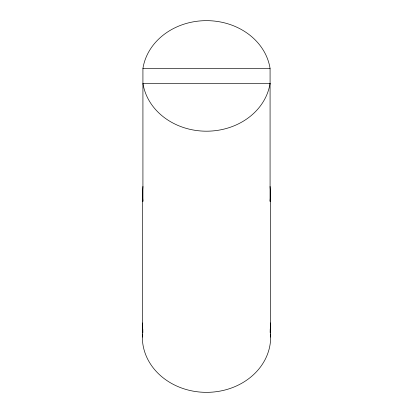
<?xml version="1.0" encoding="UTF-8"?>
<svg xmlns="http://www.w3.org/2000/svg" width="413" height="413" viewBox="0 0 413 413"><rect width="100%" height="100%" fill="white"/><g stroke="black" fill="none" stroke-linecap="round" stroke-linejoin="round"><path stroke-width="0.62" d="M270.076 186.459L270.67 193.929L270.665 315.315L270.226 332.646L270.221 328.944M142.449 198.875L142.335 315.315L142.784 332.692L142.779 328.991M142.335 337.075L142.697 322.956M142.924 186.459L142.33 193.929L142.924 201.394L142.924 68.455A64.165 55.275 0 0 1 206.5 20.65A64.165 55.275 0 0 1 270.076 68.455L270.076 201.394L270.67 193.929M142.924 68.455L270.076 68.455M270.298 322.914L270.665 337.075M270.556 333.921A64.165 55.275 0 0 1 206.5 392.35A64.165 55.275 0 0 1 142.444 333.921M270.076 83.395L142.924 83.395A64.165 55.275 0 0 0 206.5 131.195A64.165 55.275 0 0 0 270.076 83.395"/></g></svg>
